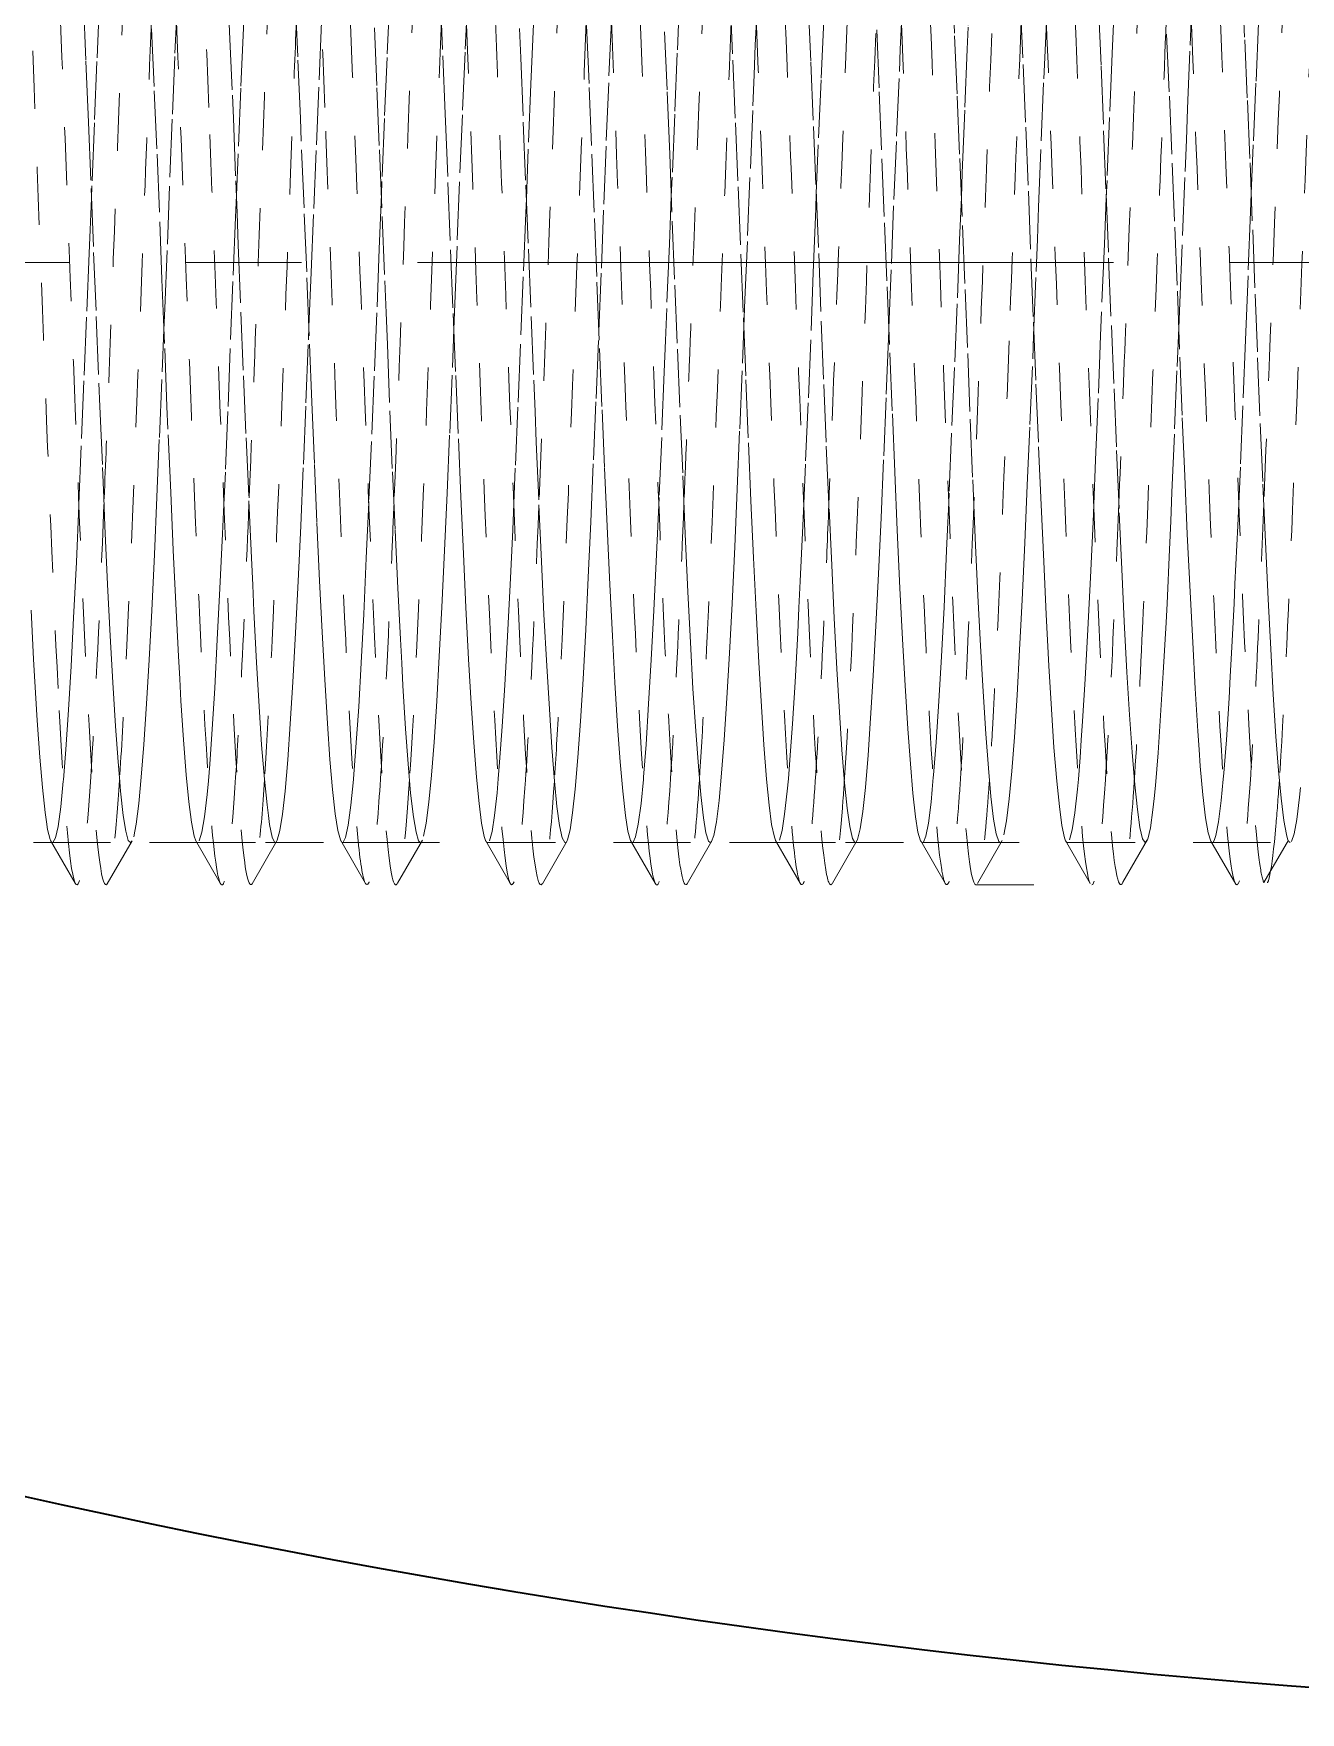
# Model space of a CAD drawing. Header units: millimetres. Extents: x -742 to 742, y -525 to 525.
# Drawn here: x -453.41 to -431.57, y 45.4 to 74.35 of the extents above; entities that cross this region are included whole.
import ezdxf

# ---------------------------------------------------------------- set-up
doc = ezdxf.new("R2010")
doc.units = ezdxf.units.MM
doc.linetypes.add('点画线', pattern=[18, 12, -2, 2, -2])
doc.linetypes.add('虚线', pattern=[2, 1, -1])
doc.layers.get('0').update_dxf_attribs({"lineweight": 35})
for name, color, linetype, lineweight in [('中心线层', 1, '点画线', 18), ('粗实线层', 7, 'Continuous', 35), ('虚线层', 6, '虚线', 18)]:
    doc.layers.add(name, color=color, linetype=linetype, lineweight=lineweight)

# ---------------------------------------------------------------- blocks, each defined once
blk = doc.blocks.new('*X6')
blk.add_arc((-437.802, 0), 155, 251.18102, 270.0002)
at = {"layer": '虚线层', "color": 7}
for p, q in [((-473.426, -140), (-447.29, -140)), ((-471.098, -140.001), (-469.755, -140.001)), ((-471.098, -140.001), (-469.755, -140.001)), ((-468.598, -140.001), (-467.258, -140.001)), ((-468.598, -140.001), (-467.258, -140.001)), ((-466.095, -140.001), (-464.756, -140.001)), ((-466.095, -140.001), (-464.756, -140.001)), ((-463.597, -140.001), (-462.254, -140.001)), ((-463.597, -140.001), (-462.254, -140.001)), ((-461.099, -140.001), (-459.757, -140.001)), ((-461.099, -140.001), (-459.757, -140.001)), ((-458.596, -140.001), (-457.257, -140.001)), ((-458.596, -140.001), (-457.257, -140.001)), ((-456.096, -140.001), (-454.754, -140.001)), ((-456.096, -140.001), (-454.754, -140.001)), ((-453.599, -140.001), (-452.257, -140.001)), ((-453.599, -140.001), (-452.257, -140.001)), ((-451.096, -140.001), (-449.757, -140.001)), ((-451.096, -140.001), (-449.757, -140.001)), ((-455.177, -140.733), (-453.177, -140.733)), ((-455.177, -140.733), (-453.177, -140.733))]:
    blk.add_line(p, q, dxfattribs=at)
for points in [[(-471.424, -136.842), (-471.467, -135.995)], [(-470.983, -120.021), (-470.971, -120.044), (-470.925, -120.206), (-470.879, -120.489), (-470.833, -120.911), (-470.791, -121.427), (-470.748, -122.048), (-470.702, -122.806), (-470.657, -123.617), (-470.611, -124.506), (-470.564, -125.512), (-470.521, -126.527), (-470.5, -127.055), (-470.479, -127.583), (-470.433, -128.726), (-470.389, -129.829), (-470.343, -130.934), (-470.296, -132.083), (-470.279, -132.482)], [(-469.87, -120.02), (-469.881, -120.039), (-469.929, -120.208), (-469.974, -120.492), (-470.018, -120.892), (-470.062, -121.433), (-470.105, -122.055), (-470.149, -122.774), (-470.197, -123.625), (-470.243, -124.514), (-470.287, -125.471), (-470.332, -126.536), (-470.374, -127.593), (-470.417, -128.68), (-470.426, -128.899)], [(-469.124, -132.482), (-469.167, -131.398), (-469.189, -130.844), (-469.21, -130.296), (-469.255, -129.134), (-469.299, -128.039), (-469.345, -126.968), (-469.393, -125.883), (-469.437, -124.902), (-469.458, -124.43), (-469.479, -123.983), (-469.524, -123.097), (-469.567, -122.34), (-469.613, -121.677), (-469.661, -121.09), (-469.706, -120.644), (-469.727, -120.462), (-469.748, -120.311), (-469.793, -120.09), (-469.836, -120.003), (-469.845, -120.001)], [(-468.475, -120.031), (-468.448, -120.111), (-468.402, -120.35), (-468.357, -120.699), (-468.311, -121.161), (-468.264, -121.763), (-468.221, -122.439), (-468.2, -122.816), (-468.179, -123.208), (-468.133, -124.106), (-468.089, -125.034), (-468.043, -126.023), (-467.996, -127.114), (-467.979, -127.509)], [(-467.406, -120.102), (-467.427, -120.196), (-467.448, -120.319), (-467.493, -120.674), (-467.536, -121.13), (-467.581, -121.694), (-467.629, -122.396), (-467.674, -123.16), (-467.718, -124.007), (-467.762, -124.977), (-467.805, -125.962), (-467.849, -126.997), (-467.897, -128.124), (-467.927, -128.838)], [(-466.824, -127.509), (-466.867, -126.455), (-466.889, -125.94), (-466.91, -125.444), (-466.955, -124.442), (-466.999, -123.558), (-467.045, -122.753), (-467.093, -122.002), (-467.137, -121.389), (-467.158, -121.119), (-467.179, -120.88), (-467.224, -120.466), (-467.267, -120.191), (-467.313, -120.037), (-467.348, -120.001)], [(-464.879, -120.033), (-464.924, -120.193), (-464.967, -120.469), (-465.013, -120.861), (-465.061, -121.394), (-465.106, -122.008), (-465.127, -122.356), (-465.148, -122.721), (-465.193, -123.566), (-465.236, -124.451), (-465.281, -125.403), (-465.329, -126.465), (-465.374, -127.519), (-465.418, -128.604), (-465.426, -128.828)], [(-458.067, -125.53), (-458.023, -126.545), (-457.975, -127.657), (-457.929, -128.745), (-457.886, -129.848), (-457.841, -131.01), (-457.799, -132.102), (-457.755, -133.169), (-457.707, -134.248), (-457.661, -135.222), (-457.616, -136.132), (-457.572, -137.007), (-457.529, -137.752), (-457.486, -138.403), (-457.439, -138.975), (-457.393, -139.407), (-457.348, -139.725), (-457.302, -139.93), (-457.26, -140), (-457.257, -140.001)], [(-456.121, -139.983), (-456.129, -139.97), (-456.174, -139.823), (-456.218, -139.556), (-456.262, -139.149), (-456.305, -138.647), (-456.349, -138.039), (-456.397, -137.294), (-456.442, -136.494), (-456.487, -135.615), (-456.532, -134.616), (-456.574, -133.608), (-456.617, -132.556), (-456.665, -131.417), (-456.71, -130.315), (-456.756, -129.21), (-456.801, -128.058), (-456.843, -126.987), (-456.886, -125.952)], [(-455.586, -125.05), (-455.541, -126.092), (-455.498, -127.133), (-455.454, -128.208), (-455.407, -129.362), (-455.361, -130.468), (-455.316, -131.568), (-455.272, -132.704), (-455.229, -133.75), (-455.186, -134.751), (-455.139, -135.74), (-455.093, -136.609), (-455.048, -137.398), (-455.002, -138.129), (-454.96, -138.722), (-454.917, -139.209), (-454.871, -139.6), (-454.825, -139.851), (-454.779, -139.981), (-454.754, -140.001)], [(-454.901, -120.099), (-454.946, -120.314), (-454.992, -120.647), (-455.039, -121.121), (-455.082, -121.683), (-455.104, -122.005), (-455.125, -122.347), (-455.17, -123.146), (-455.214, -123.992), (-455.26, -124.911), (-455.308, -125.944), (-455.324, -126.322)], [(-453.628, -139.974), (-453.648, -139.92), (-453.693, -139.706), (-453.736, -139.381), (-453.781, -138.941), (-453.829, -138.361), (-453.874, -137.704), (-453.918, -136.953), (-453.962, -136.071), (-454.005, -135.157), (-454.049, -134.179), (-454.097, -133.096), (-454.142, -132.027), (-454.187, -130.934), (-454.232, -129.772), (-454.274, -128.669), (-454.317, -127.583), (-454.364, -126.473), (-454.41, -125.461)], [(-453.061, -125.598), (-453.016, -126.616), (-452.972, -127.732), (-452.929, -128.821), (-452.886, -129.925), (-452.839, -131.086), (-452.793, -132.177), (-452.748, -133.241), (-452.702, -134.317), (-452.66, -135.287), (-452.617, -136.192), (-452.571, -137.062), (-452.525, -137.8), (-452.479, -138.444), (-452.433, -139.009), (-452.391, -139.433), (-452.348, -139.742), (-452.302, -139.939), (-452.257, -140.001), (-452.257, -140.001)], [(-452.37, -120.018), (-452.378, -120.031), (-452.424, -120.179), (-452.47, -120.463), (-452.513, -120.853), (-452.555, -121.355), (-452.601, -121.997), (-452.646, -122.708), (-452.692, -123.508), (-452.739, -124.434), (-452.782, -125.386), (-452.804, -125.887), (-452.825, -126.394), (-452.87, -127.501), (-452.914, -128.585), (-452.927, -128.883)], [(-451.116, -139.988), (-451.124, -139.976), (-451.167, -139.837), (-451.213, -139.578), (-451.261, -139.179), (-451.306, -138.685), (-451.327, -138.395), (-451.348, -138.084), (-451.393, -137.346), (-451.436, -136.552), (-451.481, -135.678), (-451.529, -134.684), (-451.574, -133.679), (-451.618, -132.63), (-451.662, -131.492), (-451.705, -130.391), (-451.749, -129.286), (-451.797, -128.133), (-451.842, -127.06), (-451.887, -126.022)], [(-450.586, -125.117), (-450.539, -126.163), (-450.493, -127.206), (-450.448, -128.283), (-450.402, -129.438), (-450.36, -130.544), (-450.317, -131.643), (-450.271, -132.777), (-450.225, -133.821), (-450.179, -134.818), (-450.133, -135.803), (-450.091, -136.667), (-450.048, -137.449), (-450.002, -138.173), (-449.957, -138.76), (-449.911, -139.239), (-449.864, -139.621), (-449.821, -139.863), (-449.8, -139.94), (-449.788, -139.969)], [(-449.901, -120.089), (-449.943, -120.295), (-449.986, -120.62), (-450.033, -121.086), (-450.078, -121.641), (-450.124, -122.298), (-450.17, -123.09), (-450.213, -123.931), (-450.255, -124.845), (-450.301, -125.875), (-450.346, -126.906), (-450.392, -127.974), (-450.427, -128.815)], [(-462.445, -120.3), (-462.493, -120.647), (-462.537, -121.095), (-462.558, -121.362), (-462.579, -121.651), (-462.624, -122.347), (-462.667, -123.104), (-462.713, -123.946), (-462.761, -124.91), (-462.806, -125.892), (-462.827, -126.406), (-462.848, -126.924), (-462.893, -128.049), (-462.926, -128.901)], [(-460.543, -126.022), (-460.498, -127.059), (-460.476, -127.597), (-460.455, -128.133), (-460.411, -129.286), (-460.367, -130.392), (-460.323, -131.493), (-460.275, -132.63), (-460.229, -133.679), (-460.186, -134.684), (-460.141, -135.678), (-460.099, -136.552), (-460.055, -137.346), (-460.007, -138.084), (-459.961, -138.685), (-459.916, -139.179), (-459.872, -139.578), (-459.829, -139.837), (-459.786, -139.976), (-459.758, -140.001)], [(-459.924, -120.179), (-459.967, -120.446), (-459.989, -120.625), (-460.01, -120.83), (-460.055, -121.355), (-460.099, -121.963), (-460.145, -122.669), (-460.193, -123.507), (-460.237, -124.387), (-460.258, -124.857), (-460.279, -125.335), (-460.324, -126.393), (-460.367, -127.445), (-460.413, -128.528), (-460.427, -128.865)], [(-458.623, -139.976), (-458.649, -139.91), (-458.697, -139.688), (-458.742, -139.355), (-458.787, -138.907), (-458.832, -138.319), (-458.874, -137.655), (-458.917, -136.897), (-458.965, -136.01), (-459.01, -135.091), (-459.056, -134.11), (-459.101, -133.024), (-459.143, -131.952), (-459.186, -130.858), (-459.233, -129.695), (-459.278, -128.594), (-459.324, -127.509), (-459.37, -126.402), (-459.413, -125.394)], [(-463.045, -125.965), (-463.024, -126.473), (-462.98, -127.583), (-462.936, -128.669), (-462.891, -129.772), (-462.843, -130.934), (-462.798, -132.027), (-462.776, -132.57), (-462.755, -133.096), (-462.711, -134.179), (-462.667, -135.157), (-462.623, -136.071), (-462.575, -136.953), (-462.529, -137.704), (-462.486, -138.361), (-462.441, -138.941), (-462.399, -139.381), (-462.355, -139.707), (-462.307, -139.92), (-462.261, -140), (-462.254, -140.001)], [(-461.128, -139.971), (-461.132, -139.964), (-461.174, -139.808), (-461.217, -139.533), (-461.265, -139.117), (-461.31, -138.608), (-461.356, -137.993), (-461.401, -137.242), (-461.443, -136.436), (-461.486, -135.551), (-461.533, -134.548), (-461.578, -133.537), (-461.624, -132.482), (-461.67, -131.341), (-461.713, -130.239), (-461.755, -129.133), (-461.801, -127.983), (-461.846, -126.914), (-461.892, -125.882)], [(-457.624, -122.298), (-457.667, -123.049), (-457.689, -123.46), (-457.71, -123.885), (-457.755, -124.845), (-457.799, -125.822), (-457.845, -126.851), (-457.893, -127.974), (-457.927, -128.812)], [(-465.548, -125.952), (-465.504, -126.986), (-465.459, -128.058), (-465.411, -129.209), (-465.367, -130.315), (-465.345, -130.871), (-465.324, -131.417), (-465.28, -132.556), (-465.236, -133.608), (-465.191, -134.616), (-465.143, -135.614), (-465.098, -136.494), (-465.076, -136.908), (-465.055, -137.294), (-465.011, -138.039), (-464.967, -138.647), (-464.923, -139.149), (-464.875, -139.556), (-464.829, -139.823), (-464.786, -139.97), (-464.756, -140.001)], [(-463.623, -139.982), (-463.656, -139.9), (-463.701, -139.669), (-463.743, -139.327), (-463.786, -138.872), (-463.833, -138.276), (-463.878, -137.605), (-463.924, -136.842), (-463.97, -135.949), (-464.013, -135.025), (-464.055, -134.04), (-464.101, -132.95), (-464.146, -131.877), (-464.192, -130.781), (-464.239, -129.619), (-464.282, -128.518), (-464.304, -127.969), (-464.325, -127.435), (-464.37, -126.33), (-464.415, -125.326), (-464.46, -124.378), (-464.508, -123.456), (-464.524, -123.152)], [(-469.176, -131.164), (-469.161, -130.792), (-469.116, -129.686), (-469.072, -128.528), (-469.029, -127.445), (-468.986, -126.393), (-468.961, -125.827)], [(-466.677, -131.103), (-466.639, -130.173), (-466.593, -129.068), (-466.548, -127.974), (-466.502, -126.851), (-466.461, -125.843)], [(-464.177, -131.149), (-464.16, -130.716), (-464.117, -129.61), (-464.071, -128.453), (-464.025, -127.371), (-463.979, -126.322), (-463.959, -125.869)], [(-461.676, -131.184), (-461.633, -130.097), (-461.591, -128.992), (-461.548, -127.899), (-461.502, -126.779), (-461.461, -125.84)], [(-459.177, -131.108), (-459.157, -130.639), (-459.111, -129.534), (-459.064, -128.378), (-459.021, -127.298), (-459, -126.765), (-458.979, -126.251), (-458.961, -125.836)], [(-456.479, -126.322), (-456.46, -125.866)], [(-454.179, -131.257), (-454.136, -130.154), (-454.115, -129.596), (-454.094, -129.049), (-454.048, -127.9), (-454.004, -126.833), (-453.96, -125.849)], [(-451.676, -131.129), (-451.658, -130.697), (-451.611, -129.534), (-451.567, -128.434), (-451.545, -127.886), (-451.524, -127.353), (-451.48, -126.251), (-451.461, -125.819)], [(-456.677, -131.127), (-456.633, -130.02), (-456.589, -128.915), (-456.543, -127.825), (-456.495, -126.706), (-456.479, -126.322)], [(-455.324, -126.322), (-455.367, -127.372), (-455.389, -127.913), (-455.41, -128.453), (-455.426, -128.881)], [(-467.979, -127.509), (-467.936, -128.594), (-467.915, -129.147), (-467.894, -129.695), (-467.848, -130.858), (-467.804, -131.952), (-467.759, -133.023), (-467.711, -134.109), (-467.667, -135.091), (-467.645, -135.563), (-467.625, -136.01), (-467.58, -136.898), (-467.536, -137.655), (-467.491, -138.319), (-467.443, -138.907), (-467.398, -139.354), (-467.376, -139.537), (-467.355, -139.688), (-467.311, -139.911), (-467.267, -139.998), (-467.258, -140.001)], [(-466.12, -139.981), (-466.133, -139.957), (-466.178, -139.793), (-466.224, -139.509), (-466.27, -139.086), (-466.313, -138.569), (-466.355, -137.947), (-466.401, -137.188), (-466.446, -136.377), (-466.492, -135.487), (-466.539, -134.48), (-466.582, -133.465), (-466.604, -132.937), (-466.625, -132.408), (-466.67, -131.265), (-466.715, -130.162), (-466.76, -129.057), (-466.808, -127.908), (-466.824, -127.509)], [(-457.927, -128.812), (-457.937, -129.068), (-457.958, -129.624), (-457.979, -130.173), (-458.024, -131.332), (-458.067, -132.419), (-458.113, -133.475), (-458.143, -134.158)], [(-470.426, -128.899), (-470.465, -129.839), (-470.51, -130.944), (-470.556, -132.038), (-470.601, -133.16), (-470.642, -134.159)], [(-467.927, -128.838), (-467.942, -129.22), (-467.987, -130.326), (-468.032, -131.484), (-468.074, -132.567), (-468.117, -133.618), (-468.142, -134.175)], [(-465.426, -128.828), (-465.462, -129.763), (-465.505, -130.868), (-465.549, -131.963), (-465.597, -133.088), (-465.642, -134.119), (-465.643, -134.137)], [(-462.926, -128.901), (-462.936, -129.144), (-462.981, -130.249), (-463.029, -131.408), (-463.074, -132.493), (-463.118, -133.547), (-463.143, -134.157)], [(-460.427, -128.865), (-460.461, -129.686), (-460.506, -130.792), (-460.527, -131.346), (-460.548, -131.888), (-460.593, -133.015), (-460.636, -134.05), (-460.642, -134.187)], [(-455.426, -128.881), (-455.455, -129.61), (-455.499, -130.716), (-455.545, -131.813), (-455.593, -132.942), (-455.637, -133.979), (-455.643, -134.141)], [(-452.927, -128.883), (-452.96, -129.687), (-453.008, -130.849), (-453.024, -131.257)], [(-450.427, -128.815), (-450.439, -129.125), (-450.482, -130.23), (-450.504, -130.787), (-450.525, -131.333), (-450.57, -132.474), (-450.614, -133.529), (-450.642, -134.156)], [(-470.343, -130.934), (-470.296, -132.083), (-470.279, -132.482)], [(-467.233, -139.982), (-467.223, -139.963), (-467.175, -139.795), (-467.129, -139.513), (-467.086, -139.114), (-467.041, -138.574), (-466.999, -137.953), (-466.955, -137.235), (-466.907, -136.385), (-466.861, -135.496), (-466.816, -134.54), (-466.772, -133.475), (-466.729, -132.418), (-466.686, -131.332), (-466.677, -131.103)], [(-459.693, -139.879), (-459.648, -139.646), (-459.602, -139.275), (-459.56, -138.805), (-459.517, -138.228), (-459.471, -137.512), (-459.425, -136.737), (-459.379, -135.88), (-459.333, -134.902), (-459.291, -133.909), (-459.248, -132.869), (-459.202, -131.737), (-459.177, -131.108)], [(-457.228, -139.972), (-457.217, -139.949), (-457.171, -139.763), (-457.125, -139.464), (-457.079, -139.05), (-457.033, -138.495), (-456.991, -137.86), (-456.948, -137.129), (-456.902, -136.267), (-456.857, -135.368), (-456.811, -134.403), (-456.764, -133.332), (-456.721, -132.27), (-456.7, -131.724), (-456.679, -131.18), (-456.677, -131.127)], [(-451.879, -135.88), (-451.836, -134.951), (-451.815, -134.459), (-451.794, -133.962), (-451.748, -132.869), (-451.704, -131.794), (-451.676, -131.129)], [(-469.698, -139.901), (-469.676, -139.808), (-469.655, -139.686), (-469.611, -139.331), (-469.567, -138.877), (-469.523, -138.314), (-469.475, -137.612), (-469.429, -136.85), (-469.386, -136.003), (-469.341, -135.034), (-469.299, -134.049), (-469.255, -133.015), (-469.207, -131.888), (-469.176, -131.164)], [(-464.699, -139.89), (-464.655, -139.666), (-464.607, -139.303), (-464.561, -138.841), (-464.516, -138.271), (-464.472, -137.563), (-464.429, -136.794), (-464.386, -135.942), (-464.339, -134.968), (-464.293, -133.979), (-464.248, -132.942), (-464.202, -131.813), (-464.177, -131.149)], [(-462.226, -139.977), (-462.216, -139.956), (-462.172, -139.78), (-462.129, -139.489), (-462.086, -139.082), (-462.039, -138.535), (-461.993, -137.907), (-461.948, -137.182), (-461.902, -136.326), (-461.86, -135.432), (-461.817, -134.472), (-461.771, -133.403), (-461.725, -132.344), (-461.679, -131.257), (-461.676, -131.184)], [(-454.691, -139.867), (-454.648, -139.626), (-454.602, -139.246), (-454.557, -138.769), (-454.511, -138.184), (-454.464, -137.462), (-454.421, -136.681), (-454.4, -136.256), (-454.379, -135.818), (-454.333, -134.835), (-454.289, -133.838), (-454.243, -132.795), (-454.195, -131.662), (-454.179, -131.257)], [(-454.243, -132.795), (-454.195, -131.662), (-454.179, -131.257)], [(-453.024, -131.257), (-453.067, -132.344), (-453.089, -132.882), (-453.11, -133.403), (-453.142, -134.171)], [(-470.279, -132.482), (-470.236, -133.537), (-470.215, -134.053), (-470.194, -134.548), (-470.148, -135.551), (-470.104, -136.436), (-470.059, -137.241), (-470.011, -137.993), (-469.967, -138.608), (-469.945, -138.878), (-469.925, -139.117), (-469.88, -139.533), (-469.836, -139.808), (-469.791, -139.964), (-469.755, -140.001)], [(-468.628, -139.97), (-468.655, -139.889), (-468.701, -139.649), (-468.746, -139.299), (-468.792, -138.836), (-468.839, -138.233), (-468.882, -137.556), (-468.904, -137.179), (-468.925, -136.786), (-468.97, -135.887), (-469.015, -134.959), (-469.06, -133.969), (-469.108, -132.877), (-469.124, -132.482)], [(-470.642, -134.159), (-470.643, -134.189), (-470.686, -135.166), (-470.733, -136.125), (-470.778, -136.96), (-470.824, -137.711), (-470.87, -138.398), (-470.911, -138.919)], [(-468.142, -134.175), (-468.165, -134.676), (-468.21, -135.623), (-468.256, -136.502), (-468.301, -137.34), (-468.343, -138.045), (-468.386, -138.652), (-468.41, -138.938)], [(-465.643, -134.137), (-465.687, -135.1), (-465.732, -136.064), (-465.774, -136.905), (-465.817, -137.662), (-465.865, -138.356), (-465.91, -138.906)], [(-463.143, -134.157), (-463.162, -134.608), (-463.205, -135.56), (-463.249, -136.444), (-463.297, -137.288), (-463.342, -137.999), (-463.387, -138.613), (-463.41, -138.903)], [(-460.642, -134.187), (-460.681, -135.034), (-460.729, -136.003), (-460.774, -136.85), (-460.818, -137.612), (-460.862, -138.314), (-460.905, -138.877), (-460.908, -138.912)], [(-458.143, -134.158), (-458.161, -134.54), (-458.206, -135.496), (-458.227, -135.953), (-458.248, -136.385), (-458.293, -137.235), (-458.336, -137.954), (-458.381, -138.574), (-458.409, -138.905)], [(-455.643, -134.141), (-455.658, -134.484), (-455.679, -134.968), (-455.724, -135.942), (-455.767, -136.794), (-455.813, -137.563), (-455.861, -138.271), (-455.906, -138.841), (-455.909, -138.883)], [(-453.142, -134.171), (-453.155, -134.472), (-453.199, -135.432), (-453.245, -136.326), (-453.293, -137.182), (-453.337, -137.907), (-453.358, -138.236), (-453.379, -138.535), (-453.408, -138.91)], [(-450.642, -134.156), (-450.66, -134.541), (-450.708, -135.544), (-450.724, -135.88)], [(-452.211, -139.941), (-452.164, -139.747), (-452.121, -139.439), (-452.1, -139.241), (-452.079, -139.017), (-452.033, -138.454), (-451.989, -137.812), (-451.943, -137.075), (-451.895, -136.207), (-451.879, -135.88)], [(-450.724, -135.88), (-450.767, -136.738), (-450.789, -137.139), (-450.81, -137.512), (-450.855, -138.228), (-450.899, -138.805), (-450.909, -138.91)], [(-450.724, -135.88), (-450.767, -136.737), (-450.789, -137.139)], [(-471.129, -139.972), (-471.139, -139.95), (-471.182, -139.777), (-471.204, -139.645), (-471.225, -139.485), (-471.27, -139.053), (-471.315, -138.529), (-471.36, -137.9), (-471.408, -137.135), (-471.424, -136.842)], [(-471.36, -137.9), (-471.408, -137.135), (-471.424, -136.842)], [(-470.911, -138.919), (-470.913, -138.946), (-470.955, -139.385), (-471.001, -139.723), (-471.046, -139.922), (-471.092, -140)], [(-468.41, -138.938), (-468.433, -139.176), (-468.478, -139.559), (-468.524, -139.825), (-468.57, -139.975)], [(-465.91, -138.906), (-465.91, -138.912), (-465.956, -139.358), (-466.001, -139.704), (-466.043, -139.912), (-466.086, -139.998)], [(-463.41, -138.903), (-463.432, -139.145), (-463.474, -139.536), (-463.517, -139.81), (-463.565, -139.97)], [(-460.908, -138.912), (-460.949, -139.331), (-460.997, -139.686), (-461.042, -139.901), (-461.087, -139.996)], [(-458.409, -138.905), (-458.429, -139.114), (-458.474, -139.513), (-458.518, -139.795), (-458.562, -139.963)], [(-455.909, -138.883), (-455.927, -139.088), (-455.948, -139.303), (-455.993, -139.666), (-456.036, -139.89), (-456.081, -139.994)], [(-453.408, -138.91), (-453.424, -139.082), (-453.467, -139.489), (-453.513, -139.78), (-453.561, -139.956)], [(-450.909, -138.91), (-450.945, -139.275), (-450.993, -139.646), (-451.037, -139.879), (-451.058, -139.95), (-451.079, -139.99)], [(-450.909, -138.91), (-450.945, -139.275), (-450.993, -139.646), (-451.037, -139.879), (-451.058, -139.95), (-451.079, -139.99)], [(-450.899, -138.805), (-450.909, -138.91)], [(-449.733, -139.982), (-449.689, -139.854), (-449.643, -139.605), (-449.595, -139.217), (-449.579, -139.05)], [(-459.733, -139.983), (-459.693, -139.879), (-459.648, -139.646), (-459.602, -139.275)], [(-471.129, -139.972), (-471.139, -139.95), (-471.182, -139.777)], [(-471.132, -139.968), (-470.705, -140.705)], [(-471.046, -139.922), (-471.092, -140)], [(-470.153, -140.713), (-469.725, -139.975)], [(-469.743, -139.996), (-469.729, -139.98)], [(-468.633, -139.961), (-468.206, -140.7)], [(-468.598, -140.001), (-468.613, -139.993)], [(-467.654, -140.711), (-467.227, -139.971)], [(-466.127, -139.969), (-465.7, -140.709)], [(-466.043, -139.912), (-466.086, -139.998)], [(-465.147, -140.7), (-464.72, -139.96)], [(-464.741, -139.994), (-464.726, -139.971)], [(-463.627, -139.975), (-463.199, -140.714)], [(-463.597, -140.001), (-463.61, -139.996)], [(-462.651, -140.711), (-462.224, -139.972)], [(-461.133, -139.964), (-460.705, -140.703)], [(-461.042, -139.901), (-461.087, -139.996)], [(-460.155, -140.713), (-459.728, -139.974)], [(-459.739, -139.99), (-459.733, -139.983)], [(-458.63, -139.965), (-458.203, -140.704)], [(-458.596, -140.001), (-458.605, -139.998)], [(-457.648, -140.7), (-457.221, -139.961)], [(-456.126, -139.975), (-455.698, -140.714)], [(-456.036, -139.89), (-456.081, -139.993)], [(-455.149, -140.707), (-454.722, -139.968)], [(-454.733, -139.987), (-454.725, -139.974)], [(-453.631, -139.968), (-453.204, -140.707)], [(-453.599, -140.001), (-453.606, -140), (-453.627, -139.975), (-453.628, -139.974)], [(-452.64, -140.687), (-452.213, -139.949)], [(-452.257, -140.001), (-452.217, -139.955)], [(-451.122, -139.977), (-450.694, -140.717)], [(-450.209, -140.693), (-449.783, -139.96)], [(-449.779, -139.986), (-449.757, -140.001)]]:
    blk.add_lwpolyline(points, dxfattribs=at)
for points, knots in [([(-471.002, -137.343), (-471.098, -135.449), (-471.193, -132.922), (-471.385, -127.741), (-471.481, -125.151), (-471.673, -121.159), (-471.768, -119.804), (-471.895, -119.271), (-471.925, -119.24), (-471.956, -119.302)], [0, 0, 0, 0, 1424.644013, 1424.644013, 2849.288026, 2849.288026, 4273.932039, 4273.932039, 4727.707514, 4727.707514, 4727.707514, 4727.707514]), ([(-470.702, -132.664), (-470.798, -130.149), (-470.893, -127.432), (-471.085, -122.815), (-471.181, -120.973), (-471.319, -119.602), (-471.361, -119.359), (-471.403, -119.293)], [0, 0, 0, 0, 1535.238808, 1535.238808, 3070.477616, 3070.477616, 3744.798959, 3744.798959, 3744.798959, 3744.798959]), ([(-468.702, -132.664), (-468.798, -130.149), (-468.893, -127.432), (-469.085, -122.815), (-469.181, -120.973), (-469.334, -119.449), (-469.392, -119.205), (-469.449, -119.291)], [0, 0, 0, 0, 1434.186981, 1434.186981, 2868.373963, 2868.373963, 3728.113838, 3728.113838, 3728.113838, 3728.113838]), ([(-468.402, -127.327), (-468.498, -124.812), (-468.593, -122.577), (-468.759, -120.069), (-468.828, -119.444), (-468.897, -119.302)], [0, 0, 0, 0, 1530.717936, 1530.717936, 2637.509645, 2637.509645, 2637.509645, 2637.509645]), ([(-466.402, -127.327), (-466.498, -124.812), (-466.593, -122.577), (-466.776, -119.8), (-466.863, -119.152), (-466.95, -119.288)], [0, 0, 0, 0, 1376.258709, 1376.258709, 2625.712058, 2625.712058, 2625.712058, 2625.712058]), ([(-458.203, -140.704), (-458.252, -140.615), (-458.302, -140.282), (-458.448, -138.605), (-458.543, -136.639), (-458.735, -131.88), (-458.831, -129.146), (-459.023, -124.216), (-459.118, -122.08), (-459.255, -120.194), (-459.297, -119.783), (-459.338, -119.539)], [0, 0, 0, 0, 735.900143, 735.900143, 2157.722332, 2157.722332, 3579.54452, 3579.54452, 5001.366709, 5001.366709, 5613.438668, 5613.438668, 5613.438668, 5613.438668]), ([(-457.648, -140.7), (-457.687, -140.776), (-457.725, -140.702), (-457.86, -139.907), (-457.956, -138.404), (-458.147, -134.209), (-458.243, -131.568), (-458.435, -126.407), (-458.531, -123.949), (-458.719, -120.462), (-458.812, -119.427), (-458.904, -119.286)], [0, 0, 0, 0, 516.835638, 516.835638, 1796.391113, 1796.391113, 3075.946588, 3075.946588, 4355.502063, 4355.502063, 5591.203723, 5591.203723, 5591.203723, 5591.203723]), ([(-455.699, -140.714), (-455.72, -140.683), (-455.742, -140.603), (-455.86, -139.907), (-455.956, -138.404), (-456.147, -134.209), (-456.243, -131.568), (-456.435, -126.407), (-456.531, -123.949), (-456.723, -120.401), (-456.818, -119.355), (-456.923, -119.267), (-456.931, -119.267), (-456.94, -119.275)], [0, 0, 0, 0, 344.746006, 344.746006, 1854.165273, 1854.165273, 3363.58454, 3363.58454, 4873.003806, 4873.003806, 6382.423073, 6382.423073, 6517.433362, 6517.433362, 6517.433362, 6517.433362]), ([(-455.177, -140.733), (-455.177, -140.733), (-455.177, -140.733), (-455.272, -140.732), (-455.368, -139.764), (-455.56, -136.334), (-455.656, -133.915), (-455.847, -128.771), (-455.943, -126.11), (-456.135, -121.823), (-456.231, -120.249), (-456.353, -119.43), (-456.379, -119.325), (-456.405, -119.288)], [0, 0, 0, 0, 0.549524, 0.549524, 1520.191428, 1520.191428, 3039.833332, 3039.833332, 4559.475235, 4559.475235, 6079.117139, 6079.117139, 6492.374853, 6492.374853, 6492.374853, 6492.374853]), ([(-453.204, -140.706), (-453.291, -140.541), (-453.377, -139.6), (-453.56, -136.334), (-453.656, -133.915), (-453.847, -128.771), (-453.943, -126.11), (-454.135, -121.823), (-454.231, -120.249), (-454.369, -119.32), (-454.412, -119.22), (-454.454, -119.3)], [0, 0, 0, 0, 1158.797199, 1158.797199, 2439.845148, 2439.845148, 3720.893097, 3720.893097, 5001.941046, 5001.941046, 5570.024937, 5570.024937, 5570.024937, 5570.024937]), ([(-452.64, -140.687), (-452.719, -140.875), (-452.798, -140.431), (-452.972, -138.155), (-453.068, -136.073), (-453.26, -131.195), (-453.356, -128.458), (-453.547, -123.638), (-453.643, -121.614), (-453.792, -119.783), (-453.846, -119.4), (-453.899, -119.3)], [0, 0, 0, 0, 1041.430369, 1041.430369, 2308.369004, 2308.369004, 3575.307638, 3575.307638, 4842.246273, 4842.246273, 5546.525608, 5546.525608, 5546.525608, 5546.525608]), ([(-450.695, -140.717), (-450.755, -140.64), (-450.816, -140.195), (-450.972, -138.155), (-451.068, -136.073), (-451.26, -131.195), (-451.356, -128.458), (-451.547, -123.638), (-451.643, -121.614), (-451.809, -119.582), (-451.879, -119.19), (-451.948, -119.288)], [0, 0, 0, 0, 801.569056, 801.569056, 2067.710719, 2067.710719, 3333.852382, 3333.852382, 4599.994045, 4599.994045, 5520.880323, 5520.880323, 5520.880323, 5520.880323]), ([(-450.209, -140.694), (-450.236, -140.636), (-450.262, -140.507), (-450.385, -139.583), (-450.481, -137.939), (-450.672, -133.561), (-450.768, -130.88), (-450.96, -125.76), (-451.056, -123.382), (-451.234, -120.313), (-451.316, -119.46), (-451.398, -119.297)], [0, 0, 0, 0, 369.579933, 369.579933, 1699.015018, 1699.015018, 3028.450103, 3028.450103, 4357.885187, 4357.885187, 5498.14662, 5498.14662, 5498.14662, 5498.14662]), ([(-462.651, -140.711), (-462.651, -140.711), (-462.651, -140.712), (-462.748, -140.874), (-462.843, -140.068), (-463.035, -136.889), (-463.131, -134.554), (-463.323, -129.461), (-463.418, -126.764), (-463.61, -122.304), (-463.706, -120.594), (-463.802, -119.793)], [0, 0, 0, 0, 3.121717, 3.121717, 1411.74389, 1411.74389, 2820.366062, 2820.366062, 4228.988235, 4228.988235, 5637.610408, 5637.610408, 5637.610408, 5637.610408]), ([(-460.705, -140.702), (-460.783, -140.545), (-460.861, -139.771), (-461.035, -136.889), (-461.131, -134.554), (-461.323, -129.461), (-461.418, -126.764), (-461.61, -122.304), (-461.706, -120.594), (-461.802, -119.793)], [0, 0, 0, 0, 975.675657, 975.675657, 2175.696287, 2175.696287, 3375.716918, 3375.716918, 4575.737549, 4575.737549, 4575.737549, 4575.737549]), ([(-460.155, -140.713), (-460.22, -140.805), (-460.286, -140.466), (-460.448, -138.605), (-460.543, -136.639), (-460.735, -131.88), (-460.831, -129.146), (-461.023, -124.216), (-461.118, -122.08), (-461.248, -120.293), (-461.282, -119.932), (-461.316, -119.682)], [0, 0, 0, 0, 955.470554, 955.470554, 2351.468779, 2351.468779, 3747.467004, 3747.467004, 5143.465229, 5143.465229, 5639.35948, 5639.35948, 5639.35948, 5639.35948]), ([(-469.661, -121.085), (-469.725, -122.04), (-469.788, -123.329), (-469.948, -127.108), (-470.043, -129.818), (-470.163, -132.974), (-470.187, -133.586), (-470.21, -134.174)], [0, 0, 0, 0, 1294.981419, 1294.981419, 3248.138605, 3248.138605, 3731.750991, 3731.750991, 3731.750991, 3731.750991]), ([(-467.16, -121.072), (-467.195, -121.588), (-467.23, -122.205), (-467.36, -124.853), (-467.456, -127.414), (-467.604, -131.431), (-467.657, -132.846), (-467.71, -134.154)], [0, 0, 0, 0, 700.790296, 700.790296, 2639.80884, 2639.80884, 3705.517884, 3705.517884, 3705.517884, 3705.517884]), ([(-464.659, -121.045), (-464.665, -121.134), (-464.671, -121.226), (-464.773, -122.846), (-464.868, -125.135), (-465.047, -129.838), (-465.129, -132.143), (-465.211, -134.19)], [0, 0, 0, 0, 119.575651, 119.575651, 2034.733964, 2034.733964, 3679.662332, 3679.662332, 3679.662332, 3679.662332]), ([(-462.159, -121.051), (-462.232, -122.134), (-462.304, -123.659), (-462.473, -127.781), (-462.568, -130.511), (-462.68, -133.407), (-462.696, -133.806), (-462.711, -134.195)], [0, 0, 0, 0, 1447.29742, 1447.29742, 3358.036018, 3358.036018, 3670.601133, 3670.601133, 3670.601133, 3670.601133]), ([(-459.66, -121.063), (-459.703, -121.705), (-459.746, -122.503), (-459.885, -125.475), (-459.981, -128.092), (-460.121, -131.876), (-460.165, -133.054), (-460.21, -134.155)], [0, 0, 0, 0, 858.307473, 858.307473, 2762.705561, 2762.705561, 3644.146439, 3644.146439, 3644.146439, 3644.146439]), ([(-452.159, -121.06), (-452.211, -121.828), (-452.263, -122.817), (-452.41, -126.115), (-452.506, -128.773), (-452.602, -131.349)], [0, 0, 0, 0, 887.239368, 887.239368, 2536.24754, 2536.24754, 2536.24754, 2536.24754]), ([(-449.659, -121.049), (-449.681, -121.384), (-449.704, -121.761), (-449.822, -123.954), (-449.918, -126.413), (-450.079, -130.751), (-450.145, -132.535), (-450.21, -134.158)], [0, 0, 0, 0, 436.909002, 436.909002, 2292.606637, 2292.606637, 3556.662927, 3556.662927, 3556.662927, 3556.662927]), ([(-457.202, -121.734), (-457.298, -123.389), (-457.393, -125.766), (-457.563, -130.3), (-457.637, -132.346), (-457.711, -134.182)], [0, 0, 0, 0, 1451.172556, 1451.172556, 2570.269524, 2570.269524, 2570.269524, 2570.269524]), ([(-465.147, -140.699), (-465.178, -140.762), (-465.209, -140.73), (-465.335, -140.193), (-465.431, -138.836), (-465.623, -134.84), (-465.718, -132.249), (-465.91, -127.068), (-466.006, -124.542), (-466.102, -122.651)], [0, 0, 0, 0, 442.860242, 442.860242, 1827.051751, 1827.051751, 3211.24326, 3211.24326, 4595.434769, 4595.434769, 4595.434769, 4595.434769]), ([(-463.2, -140.714), (-463.213, -140.694), (-463.226, -140.656), (-463.335, -140.193), (-463.431, -138.836), (-463.623, -134.84), (-463.718, -132.249), (-463.91, -127.068), (-464.006, -124.542), (-464.102, -122.651)], [0, 0, 0, 0, 201.21651, 201.21651, 1658.815337, 1658.815337, 3116.414165, 3116.414165, 4574.012992, 4574.012992, 4574.012992, 4574.012992]), ([(-469.393, -125.847), (-469.446, -127.159), (-469.499, -128.578), (-469.648, -132.599), (-469.743, -135.159), (-469.874, -137.802), (-469.908, -138.415), (-469.943, -138.929)], [0, 0, 0, 0, 1073.042281, 1073.042281, 3020.230737, 3020.230737, 3720.838109, 3720.838109, 3720.838109, 3720.838109]), ([(-466.893, -125.828), (-466.916, -126.42), (-466.94, -127.035), (-467.06, -130.195), (-467.156, -132.905), (-467.315, -136.678), (-467.379, -137.964), (-467.442, -138.917)], [0, 0, 0, 0, 481.576471, 481.576471, 2415.423731, 2415.423731, 3694.872645, 3694.872645, 3694.872645, 3694.872645]), ([(-464.392, -125.817), (-464.483, -128.074), (-464.574, -130.644), (-464.757, -135.415), (-464.85, -137.547), (-464.943, -138.939)], [0, 0, 0, 0, 1287.763984, 1287.763984, 2608.336164, 2608.336164, 2608.336164, 2608.336164]), ([(-461.893, -125.847), (-461.954, -127.366), (-462.016, -129.029), (-462.173, -133.266), (-462.268, -135.76), (-462.391, -138.099), (-462.417, -138.552), (-462.444, -138.945)], [0, 0, 0, 0, 1219.465509, 1219.465509, 3131.110775, 3131.110775, 3659.583891, 3659.583891, 3659.583891, 3659.583891]), ([(-459.394, -125.851), (-459.425, -126.642), (-459.457, -127.474), (-459.585, -130.886), (-459.681, -133.566), (-459.832, -137.02), (-459.888, -138.104), (-459.943, -138.932)], [0, 0, 0, 0, 632.64669, 632.64669, 2533.714781, 2533.714781, 3633.543161, 3633.543161, 3633.543161, 3633.543161]), ([(-451.893, -125.847), (-451.934, -126.847), (-451.974, -127.909), (-452.11, -131.573), (-452.206, -134.211), (-452.302, -136.311)], [0, 0, 0, 0, 747.677484, 747.677484, 2527.584851, 2527.584851, 2527.584851, 2527.584851]), ([(-449.392, -125.807), (-449.403, -126.094), (-449.415, -126.388), (-449.522, -129.152), (-449.618, -131.886), (-449.791, -136.171), (-449.868, -137.81), (-449.944, -138.955)], [0, 0, 0, 0, 223.153837, 223.153837, 2068.075339, 2068.075339, 3546.410047, 3546.410047, 3546.410047, 3546.410047]), ([(-456.902, -126.053), (-456.998, -128.467), (-457.093, -131.201), (-457.274, -135.807), (-457.36, -137.692), (-457.445, -138.961)], [0, 0, 0, 0, 1357.10329, 1357.10329, 2563.346439, 2563.346439, 2563.346439, 2563.346439]), ([(-454.902, -126.053), (-454.998, -128.467), (-455.093, -131.201), (-455.197, -133.826), (-455.204, -134.011), (-455.211, -134.194)], [0, 0, 0, 0, 2366.603162, 2366.603162, 2548.189756, 2548.189756, 2548.189756, 2548.189756]), ([(-467.654, -140.711), (-467.712, -140.796), (-467.769, -140.551), (-467.923, -139.022), (-468.018, -137.178), (-468.21, -132.558), (-468.306, -129.841), (-468.402, -127.327)], [0, 0, 0, 0, 847.638838, 847.638838, 2258.447245, 2258.447245, 3669.255653, 3669.255653, 3669.255653, 3669.255653]), ([(-465.7, -140.709), (-465.742, -140.642), (-465.785, -140.398), (-465.923, -139.022), (-466.018, -137.178), (-466.21, -132.558), (-466.306, -129.841), (-466.402, -127.327)], [0, 0, 0, 0, 659.354148, 659.354148, 2156.018857, 2156.018857, 3652.683567, 3652.683567, 3652.683567, 3652.683567]), ([(-454.602, -131.349), (-454.698, -133.924), (-454.793, -136.339), (-454.908, -138.384), (-454.926, -138.687), (-454.945, -138.961)], [0, 0, 0, 0, 2126.88168, 2126.88168, 2537.72744, 2537.72744, 2537.72744, 2537.72744]), ([(-470.153, -140.713), (-470.24, -140.85), (-470.327, -140.2), (-470.51, -137.416), (-470.606, -135.179), (-470.702, -132.664)], [0, 0, 0, 0, 1244.422314, 1244.422314, 2612.814719, 2612.814719, 2612.814719, 2612.814719]), ([(-468.206, -140.7), (-468.275, -140.557), (-468.345, -139.93), (-468.51, -137.416), (-468.606, -135.179), (-468.702, -132.664)], [0, 0, 0, 0, 1092.784194, 1092.784194, 2601.100743, 2601.100743, 2601.100743, 2601.100743]), ([(-467.71, -134.154), (-467.753, -135.227), (-467.796, -136.227), (-467.868, -137.694), (-467.898, -138.224), (-467.927, -138.684)], [0, 0, 0, 0, 1555.06439, 1555.06439, 2606.141639, 2606.141639, 2606.141639, 2606.141639]), ([(-465.211, -134.19), (-465.225, -134.526), (-465.238, -134.855), (-465.31, -136.563), (-465.369, -137.765), (-465.427, -138.691)], [0, 0, 0, 0, 485.889191, 485.889191, 2589.172842, 2589.172842, 2589.172842, 2589.172842]), ([(-460.21, -134.155), (-460.261, -135.433), (-460.313, -136.608), (-460.385, -137.992), (-460.406, -138.358), (-460.427, -138.688)], [0, 0, 0, 0, 1822.172616, 1822.172616, 2561.782119, 2561.782119, 2561.782119, 2561.782119]), ([(-457.711, -134.182), (-457.733, -134.727), (-457.755, -135.254), (-457.827, -136.897), (-457.877, -137.891), (-457.927, -138.682)], [0, 0, 0, 0, 775.537608, 775.537608, 2544.871234, 2544.871234, 2544.871234, 2544.871234]), ([(-452.71, -134.155), (-452.77, -135.64), (-452.829, -136.983), (-452.902, -138.275), (-452.914, -138.485), (-452.926, -138.682)], [0, 0, 0, 0, 2084.372325, 2084.372325, 2517.492174, 2517.492174, 2517.492174, 2517.492174]), ([(-470.705, -140.705), (-470.708, -140.699), (-470.711, -140.692), (-470.81, -140.439), (-470.906, -139.236), (-471.002, -137.343)], [0, 0, 0, 0, 80.316616, 80.316616, 2609.295554, 2609.295554, 2609.295554, 2609.295554]), ([(-470.426, -138.671), (-470.426, -138.677), (-470.426, -138.682), (-470.52, -140.161), (-470.612, -140.883), (-470.705, -140.705)], [0, 0, 0, 0, 9.099657, 9.099657, 2611.781734, 2611.781734, 2611.781734, 2611.781734]), ([(-469.943, -138.929), (-470.004, -139.843), (-470.065, -140.442), (-470.135, -140.678), (-470.144, -140.7), (-470.153, -140.713)], [0, 0, 0, 0, 2286.532486, 2286.532486, 2610.104603, 2610.104603, 2610.104603, 2610.104603]), ([(-467.927, -138.684), (-467.993, -139.736), (-468.06, -140.424), (-468.153, -140.738), (-468.18, -140.754), (-468.206, -140.7)], [0, 0, 0, 0, 1861.636923, 1861.636923, 2598.963589, 2598.963589, 2598.963589, 2598.963589]), ([(-467.442, -138.917), (-467.474, -139.404), (-467.507, -139.803), (-467.577, -140.45), (-467.616, -140.653), (-467.654, -140.711)], [0, 0, 0, 0, 1190.286581, 1190.286581, 2594.401505, 2594.401505, 2594.401505, 2594.401505]), ([(-465.427, -138.691), (-465.465, -139.281), (-465.502, -139.759), (-465.593, -140.591), (-465.646, -140.793), (-465.7, -140.709)], [0, 0, 0, 0, 1059.834888, 1059.834888, 2583.229164, 2583.229164, 2583.229164, 2583.229164]), ([(-464.943, -138.939), (-464.946, -138.982), (-464.949, -139.024), (-465.017, -140.009), (-465.082, -140.567), (-465.147, -140.699)], [0, 0, 0, 0, 107.734306, 107.734306, 2578.279562, 2578.279562, 2578.279562, 2578.279562]), ([(-462.927, -138.691), (-462.935, -138.821), (-462.944, -138.946), (-463.034, -140.261), (-463.117, -140.838), (-463.2, -140.714)], [0, 0, 0, 0, 231.835568, 231.835568, 2567.235269, 2567.235269, 2567.235269, 2567.235269]), ([(-460.427, -138.688), (-460.502, -139.87), (-460.577, -140.586), (-460.67, -140.742), (-460.688, -140.739), (-460.705, -140.702)], [0, 0, 0, 0, 2061.495086, 2061.495086, 2554.34973, 2554.34973, 2554.34973, 2554.34973]), ([(-459.943, -138.932), (-459.983, -139.535), (-460.024, -140.003), (-460.094, -140.536), (-460.125, -140.67), (-460.155, -140.713)], [0, 0, 0, 0, 1458.115233, 1458.115233, 2549.845576, 2549.845576, 2549.845576, 2549.845576]), ([(-457.927, -138.682), (-457.973, -139.407), (-458.018, -139.963), (-458.11, -140.656), (-458.157, -140.786), (-458.203, -140.704)], [0, 0, 0, 0, 1263.443816, 1263.443816, 2538.756778, 2538.756778, 2538.756778, 2538.756778]), ([(-455.427, -138.682), (-455.443, -138.947), (-455.46, -139.19), (-455.551, -140.37), (-455.625, -140.819), (-455.699, -140.714)], [0, 0, 0, 0, 464.215354, 464.215354, 2522.847505, 2522.847505, 2522.847505, 2522.847505]), ([(-452.444, -138.942), (-452.492, -139.664), (-452.541, -140.189), (-452.606, -140.575), (-452.623, -140.646), (-452.64, -140.687)], [0, 0, 0, 0, 1853.57671, 1853.57671, 2505.313407, 2505.313407, 2505.313407, 2505.313407]), ([(-450.426, -138.676), (-450.481, -139.535), (-450.535, -140.155), (-450.624, -140.682), (-450.659, -140.761), (-450.695, -140.717)], [0, 0, 0, 0, 1513.908041, 1513.908041, 2494.31602, 2494.31602, 2494.31602, 2494.31602]), ([(-450.426, -138.676), (-450.481, -139.535), (-450.535, -140.155), (-450.624, -140.682), (-450.659, -140.761), (-450.695, -140.717)], [0, 0, 0, 0, 1513.893558, 1513.893558, 2494.316008, 2494.316008, 2494.316008, 2494.316008]), ([(-457.445, -138.961), (-457.455, -139.119), (-457.466, -139.268), (-457.534, -140.151), (-457.591, -140.588), (-457.648, -140.7)], [0, 0, 0, 0, 398.257783, 398.257783, 2533.802111, 2533.802111, 2533.802111, 2533.802111])]:
    blk.add_open_spline(points, degree=3, knots=knots, dxfattribs=at)
for points in [[(-454.393, -125.832), (-454.462, -127.562), (-454.532, -129.477), (-454.602, -131.349)], [(-452.602, -131.349), (-452.638, -132.316), (-452.674, -133.261), (-452.71, -134.155)], [(-470.21, -134.174), (-470.282, -135.955), (-470.354, -137.527), (-470.426, -138.671)], [(-462.711, -134.195), (-462.783, -135.98), (-462.855, -137.549), (-462.927, -138.691)], [(-455.211, -134.194), (-455.283, -135.978), (-455.355, -137.541), (-455.427, -138.682)], [(-450.21, -134.158), (-450.24, -134.917), (-450.271, -135.641), (-450.302, -136.311)], [(-452.302, -136.311), (-452.349, -137.348), (-452.396, -138.238), (-452.444, -138.942)], [(-450.302, -136.311), (-450.343, -137.221), (-450.385, -138.018), (-450.426, -138.676)], [(-450.302, -136.311), (-450.343, -137.221), (-450.385, -138.018), (-450.426, -138.676)], [(-462.444, -138.945), (-462.513, -139.97), (-462.582, -140.591), (-462.651, -140.711)], [(-452.926, -138.682), (-453.01, -140.001), (-453.093, -140.733), (-453.177, -140.733)], [(-454.945, -138.961), (-454.99, -139.632), (-455.035, -140.126), (-455.081, -140.419)], [(-449.944, -138.955), (-449.963, -139.239), (-449.983, -139.493), (-450.002, -139.712)], [(-450.002, -139.712), (-450.071, -140.51), (-450.14, -140.843), (-450.209, -140.694)], [(-450.002, -139.712), (-450.071, -140.51), (-450.14, -140.842), (-450.209, -140.693)]]:
    blk.add_open_spline(points, degree=3, dxfattribs=at)
blk = doc.blocks.new('*X4')
at = {"layer": '中心线层'}
blk.add_line((-434.802, -130), (-490.802, -130), dxfattribs=at)
at = {"color": 0, "linetype": 'ByBlock'}
blk.add_blockref('*X6', (0, 0), dxfattribs=at)

msp = doc.modelspace()

# ---------------------------------------------------------------- block references
at = {"layer": '粗实线层'}
msp.add_blockref('*X4', (18.013, 200.401), dxfattribs=at)

doc.saveas('drawing.dxf')
